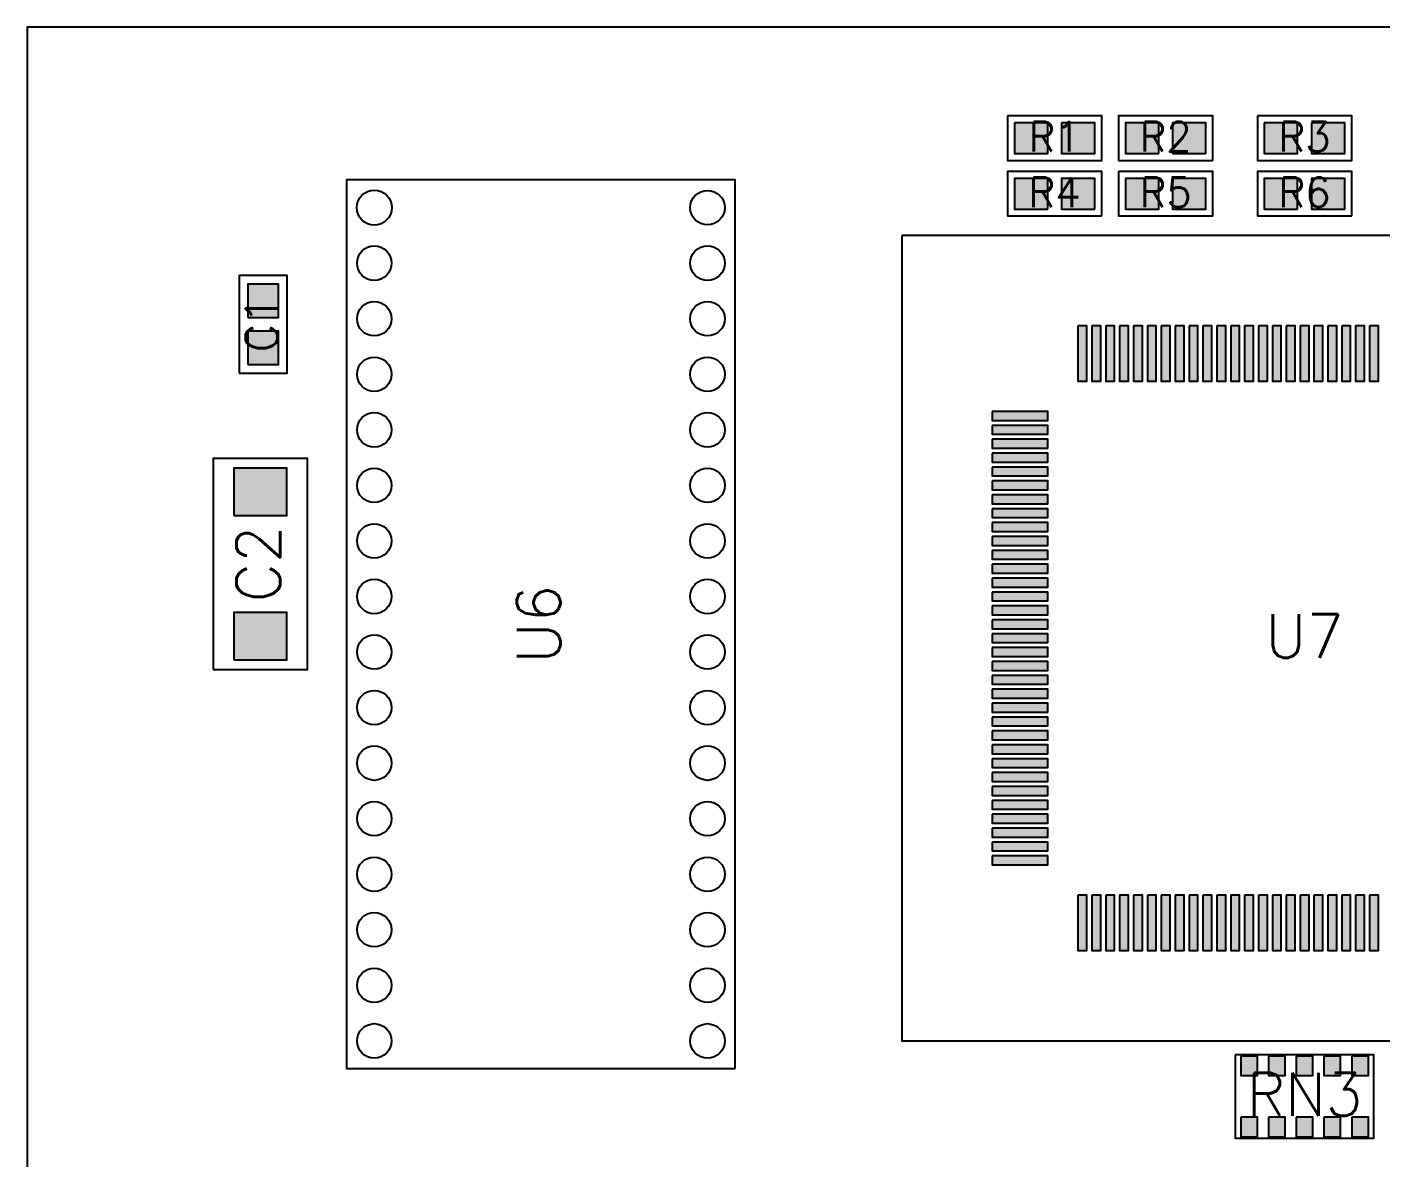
# Model space of a CAD drawing. Header units: millimetres. Extents: x 0 to 245, y 0 to 220.
# Drawn here: x 0 to 61.9, y 168 to 219.7 of the extents above; entities that cross this region are included whole.
import ezdxf

# ---------------------------------------------------------------- set-up
doc = ezdxf.new("R2010")
doc.units = ezdxf.units.MM
for name, color, linetype in [('Board', 255, 'Continuous'), ('PcbOutLine', 255, 'Continuous'), ('T_SMDOutline_InBom', 5, 'Continuous'), ('T_SMDText_InBom', 8, 'Continuous'), ('T_THTOutline_InBom', 22, 'Continuous'), ('T_THTText_InBom', 22, 'Continuous'), ('Top-InBomParts-SMD-0', 10, 'Continuous'), ('Top-InBomParts-THT-0', 22, 'Continuous'), ('Top-InBomParts-THT-all', 22, 'Continuous'), ('Top-InBomSMDPins-all', 5, 'Continuous'), ('Top-InBomSMDPinsPad-all', 5, 'Continuous')]:
    doc.layers.add(name, color=color, linetype=linetype)
doc.styles.get("Standard").update_dxf_attribs({"font": 'txt', "bigfont": 'gbcbig.shx'})

msp = doc.modelspace()

# ---------------------------------------------------------------- hatches: boundary and pattern name
at = {"layer": 'Top-InBomSMDPinsPad-all'}
for points in [[(45.1485, 215.3282), (45.1485, 213.9312), (46.6725, 213.9312), (46.6725, 215.3282), (45.1485, 215.3282)], [(47.3072, 215.3282), (47.3072, 213.9312), (48.8312, 213.9312), (48.8312, 215.3282), (47.3072, 215.3282)], [(51.7525, 213.9312), (51.7525, 215.3282), (50.2285, 215.3282), (50.2285, 213.9312), (51.7525, 213.9312)], [(53.9112, 213.9312), (53.9112, 215.3282), (52.3872, 215.3282), (52.3872, 213.9312), (53.9112, 213.9312)], [(56.5785, 215.3282), (56.5785, 213.9312), (58.1025, 213.9312), (58.1025, 215.3282), (56.5785, 215.3282)], [(58.7372, 215.3282), (58.7372, 213.9312), (60.2612, 213.9312), (60.2612, 215.3282), (58.7372, 215.3282)], [(46.6725, 211.3915), (46.6725, 212.7885), (45.1485, 212.7885), (45.1485, 211.3915), (46.6725, 211.3915)], [(48.8312, 211.3915), (48.8312, 212.7885), (47.3072, 212.7885), (47.3072, 211.3915), (48.8312, 211.3915)], [(50.2285, 212.7885), (50.2285, 211.3915), (51.7525, 211.3915), (51.7525, 212.7885), (50.2285, 212.7885)], [(52.3872, 212.7885), (52.3872, 211.3915), (53.9112, 211.3915), (53.9112, 212.7885), (52.3872, 212.7885)], [(58.1025, 211.3915), (58.1025, 212.7885), (56.5785, 212.7885), (56.5785, 211.3915), (58.1025, 211.3915)], [(60.2612, 211.3915), (60.2612, 212.7885), (58.7372, 212.7885), (58.7372, 211.3915), (60.2612, 211.3915)], [(10.0965, 206.4382), (11.4935, 206.4382), (11.4935, 207.9622), (10.0965, 207.9622), (10.0965, 206.4382)], [(10.0965, 204.2795), (11.4935, 204.2795), (11.4935, 205.8035), (10.0965, 205.8035), (10.0965, 204.2795)], [(48.0568, 206.0572), (48.0568, 203.5172), (48.4632, 203.5172), (48.4632, 206.0572), (48.0568, 206.0572)], [(48.6918, 206.0572), (48.6918, 203.5172), (49.0982, 203.5172), (49.0982, 206.0572), (48.6918, 206.0572)], [(49.3268, 206.0572), (49.3268, 203.5172), (49.7332, 203.5172), (49.7332, 206.0572), (49.3268, 206.0572)], [(49.9618, 206.0572), (49.9618, 203.5172), (50.3682, 203.5172), (50.3682, 206.0572), (49.9618, 206.0572)], [(50.5968, 206.0572), (50.5968, 203.5172), (51.0032, 203.5172), (51.0032, 206.0572), (50.5968, 206.0572)], [(51.2318, 206.0572), (51.2318, 203.5172), (51.6382, 203.5172), (51.6382, 206.0572), (51.2318, 206.0572)], [(51.8668, 206.0572), (51.8668, 203.5172), (52.2732, 203.5172), (52.2732, 206.0572), (51.8668, 206.0572)], [(52.5018, 206.0572), (52.5018, 203.5172), (52.9082, 203.5172), (52.9082, 206.0572), (52.5018, 206.0572)], [(53.1368, 206.0572), (53.1368, 203.5172), (53.5432, 203.5172), (53.5432, 206.0572), (53.1368, 206.0572)], [(53.7718, 206.0572), (53.7718, 203.5172), (54.1782, 203.5172), (54.1782, 206.0572), (53.7718, 206.0572)], [(54.4068, 206.0572), (54.4068, 203.5172), (54.8132, 203.5172), (54.8132, 206.0572), (54.4068, 206.0572)], [(55.0418, 206.0572), (55.0418, 203.5172), (55.4482, 203.5172), (55.4482, 206.0572), (55.0418, 206.0572)], [(55.6768, 206.0572), (55.6768, 203.5172), (56.0832, 203.5172), (56.0832, 206.0572), (55.6768, 206.0572)], [(56.3118, 206.0572), (56.3118, 203.5172), (56.7182, 203.5172), (56.7182, 206.0572), (56.3118, 206.0572)], [(56.9468, 206.0572), (56.9468, 203.5172), (57.3532, 203.5172), (57.3532, 206.0572), (56.9468, 206.0572)], [(57.5818, 206.0572), (57.5818, 203.5172), (57.9882, 203.5172), (57.9882, 206.0572), (57.5818, 206.0572)], [(58.2168, 206.0572), (58.2168, 203.5172), (58.6232, 203.5172), (58.6232, 206.0572), (58.2168, 206.0572)], [(58.8515, 206.0572), (58.8515, 203.5172), (59.2579, 203.5172), (59.2579, 206.0572), (58.8515, 206.0572)], [(59.4865, 206.0572), (59.4865, 203.5172), (59.8929, 203.5172), (59.8929, 206.0572), (59.4865, 206.0572)], [(60.1215, 206.0572), (60.1215, 203.5172), (60.5279, 203.5172), (60.5279, 206.0572), (60.1215, 206.0572)], [(60.7565, 206.0572), (60.7565, 203.5172), (61.1629, 203.5172), (61.1629, 206.0572), (60.7565, 206.0572)], [(61.3915, 206.0572), (61.3915, 203.5172), (61.7979, 203.5172), (61.7979, 206.0572), (61.3915, 206.0572)], [(44.1325, 202.1329), (44.1325, 201.7265), (46.6725, 201.7265), (46.6725, 202.1329), (44.1325, 202.1329)], [(44.1325, 201.4979), (44.1325, 201.0915), (46.6725, 201.0915), (46.6725, 201.4979), (44.1325, 201.4979)], [(44.1325, 200.8629), (44.1325, 200.4565), (46.6725, 200.4565), (46.6725, 200.8629), (44.1325, 200.8629)], [(44.1325, 200.2279), (44.1325, 199.8215), (46.6725, 199.8215), (46.6725, 200.2279), (44.1325, 200.2279)], [(9.4615, 197.3831), (11.8745, 197.3831), (11.8745, 199.5421), (9.4615, 199.5421), (9.4615, 197.3831)], [(44.1325, 199.5929), (44.1325, 199.1865), (46.6725, 199.1865), (46.6725, 199.5929), (44.1325, 199.5929)], [(44.1325, 198.9579), (44.1325, 198.5515), (46.6725, 198.5515), (46.6725, 198.9579), (44.1325, 198.9579)], [(44.1325, 198.3229), (44.1325, 197.9165), (46.6725, 197.9165), (46.6725, 198.3229), (44.1325, 198.3229)], [(44.1325, 197.6879), (44.1325, 197.2815), (46.6725, 197.2815), (46.6725, 197.6879), (44.1325, 197.6879)], [(44.1325, 197.0529), (44.1325, 196.6465), (46.6725, 196.6465), (46.6725, 197.0529), (44.1325, 197.0529)], [(44.1325, 196.4179), (44.1325, 196.0115), (46.6725, 196.0115), (46.6725, 196.4179), (44.1325, 196.4179)], [(44.1325, 195.7829), (44.1325, 195.3765), (46.6725, 195.3765), (46.6725, 195.7829), (44.1325, 195.7829)], [(44.1325, 195.1479), (44.1325, 194.7415), (46.6725, 194.7415), (46.6725, 195.1479), (44.1325, 195.1479)], [(44.1325, 194.5129), (44.1325, 194.1065), (46.6725, 194.1065), (46.6725, 194.5129), (44.1325, 194.5129)], [(44.1325, 193.8779), (44.1325, 193.4715), (46.6725, 193.4715), (46.6725, 193.8779), (44.1325, 193.8779)], [(44.1325, 193.2429), (44.1325, 192.8365), (46.6725, 192.8365), (46.6725, 193.2429), (44.1325, 193.2429)], [(9.4615, 190.7794), (11.8745, 190.7794), (11.8745, 192.9384), (9.4615, 192.9384), (9.4615, 190.7794)], [(44.1325, 192.6079), (44.1325, 192.2015), (46.6725, 192.2015), (46.6725, 192.6079), (44.1325, 192.6079)], [(44.1325, 191.9729), (44.1325, 191.5665), (46.6725, 191.5665), (46.6725, 191.9729), (44.1325, 191.9729)], [(44.1325, 191.3382), (44.1325, 190.9318), (46.6725, 190.9318), (46.6725, 191.3382), (44.1325, 191.3382)], [(44.1325, 190.7032), (44.1325, 190.2968), (46.6725, 190.2968), (46.6725, 190.7032), (44.1325, 190.7032)], [(44.1325, 190.0682), (44.1325, 189.6618), (46.6725, 189.6618), (46.6725, 190.0682), (44.1325, 190.0682)], [(44.1325, 189.4332), (44.1325, 189.0268), (46.6725, 189.0268), (46.6725, 189.4332), (44.1325, 189.4332)], [(44.1325, 188.7982), (44.1325, 188.3918), (46.6725, 188.3918), (46.6725, 188.7982), (44.1325, 188.7982)], [(44.1325, 188.1632), (44.1325, 187.7568), (46.6725, 187.7568), (46.6725, 188.1632), (44.1325, 188.1632)], [(44.1325, 187.5282), (44.1325, 187.1218), (46.6725, 187.1218), (46.6725, 187.5282), (44.1325, 187.5282)], [(44.1325, 186.8932), (44.1325, 186.4868), (46.6725, 186.4868), (46.6725, 186.8932), (44.1325, 186.8932)], [(44.1325, 186.2582), (44.1325, 185.8518), (46.6725, 185.8518), (46.6725, 186.2582), (44.1325, 186.2582)], [(44.1325, 185.6232), (44.1325, 185.2168), (46.6725, 185.2168), (46.6725, 185.6232), (44.1325, 185.6232)], [(44.1325, 184.9882), (44.1325, 184.5818), (46.6725, 184.5818), (46.6725, 184.9882), (44.1325, 184.9882)], [(44.1325, 184.3532), (44.1325, 183.9468), (46.6725, 183.9468), (46.6725, 184.3532), (44.1325, 184.3532)], [(44.1325, 183.7182), (44.1325, 183.3118), (46.6725, 183.3118), (46.6725, 183.7182), (44.1325, 183.7182)], [(44.1325, 183.0832), (44.1325, 182.6768), (46.6725, 182.6768), (46.6725, 183.0832), (44.1325, 183.0832)], [(44.1325, 182.4482), (44.1325, 182.0418), (46.6725, 182.0418), (46.6725, 182.4482), (44.1325, 182.4482)], [(44.1325, 181.8132), (44.1325, 181.4068), (46.6725, 181.4068), (46.6725, 181.8132), (44.1325, 181.8132)], [(48.0568, 180.0225), (48.0568, 177.4825), (48.4632, 177.4825), (48.4632, 180.0225), (48.0568, 180.0225)], [(48.6918, 180.0225), (48.6918, 177.4825), (49.0982, 177.4825), (49.0982, 180.0225), (48.6918, 180.0225)], [(49.3268, 180.0225), (49.3268, 177.4825), (49.7332, 177.4825), (49.7332, 180.0225), (49.3268, 180.0225)], [(49.9618, 180.0225), (49.9618, 177.4825), (50.3682, 177.4825), (50.3682, 180.0225), (49.9618, 180.0225)], [(50.5968, 180.0225), (50.5968, 177.4825), (51.0032, 177.4825), (51.0032, 180.0225), (50.5968, 180.0225)], [(51.2318, 180.0225), (51.2318, 177.4825), (51.6382, 177.4825), (51.6382, 180.0225), (51.2318, 180.0225)], [(51.8668, 180.0225), (51.8668, 177.4825), (52.2732, 177.4825), (52.2732, 180.0225), (51.8668, 180.0225)], [(52.5018, 180.0225), (52.5018, 177.4825), (52.9082, 177.4825), (52.9082, 180.0225), (52.5018, 180.0225)], [(53.1368, 180.0225), (53.1368, 177.4825), (53.5432, 177.4825), (53.5432, 180.0225), (53.1368, 180.0225)], [(53.7718, 180.0225), (53.7718, 177.4825), (54.1782, 177.4825), (54.1782, 180.0225), (53.7718, 180.0225)], [(54.4068, 180.0225), (54.4068, 177.4825), (54.8132, 177.4825), (54.8132, 180.0225), (54.4068, 180.0225)], [(55.0418, 180.0225), (55.0418, 177.4825), (55.4482, 177.4825), (55.4482, 180.0225), (55.0418, 180.0225)], [(55.6768, 180.0225), (55.6768, 177.4825), (56.0832, 177.4825), (56.0832, 180.0225), (55.6768, 180.0225)], [(56.3118, 180.0225), (56.3118, 177.4825), (56.7182, 177.4825), (56.7182, 180.0225), (56.3118, 180.0225)], [(56.9468, 180.0225), (56.9468, 177.4825), (57.3532, 177.4825), (57.3532, 180.0225), (56.9468, 180.0225)], [(57.5818, 180.0225), (57.5818, 177.4825), (57.9882, 177.4825), (57.9882, 180.0225), (57.5818, 180.0225)], [(58.2168, 180.0225), (58.2168, 177.4825), (58.6232, 177.4825), (58.6232, 180.0225), (58.2168, 180.0225)], [(58.8515, 180.0225), (58.8515, 177.4825), (59.2579, 177.4825), (59.2579, 180.0225), (58.8515, 180.0225)], [(59.4865, 180.0225), (59.4865, 177.4825), (59.8929, 177.4825), (59.8929, 180.0225), (59.4865, 180.0225)], [(60.1215, 180.0225), (60.1215, 177.4825), (60.5279, 177.4825), (60.5279, 180.0225), (60.1215, 180.0225)], [(60.7565, 180.0225), (60.7565, 177.4825), (61.1629, 177.4825), (61.1629, 180.0225), (60.7565, 180.0225)], [(61.3915, 180.0225), (61.3915, 177.4825), (61.7979, 177.4825), (61.7979, 180.0225), (61.3915, 180.0225)], [(55.4993, 172.656), (55.4993, 171.767), (56.2613, 171.767), (56.2613, 172.656), (55.4993, 172.656)], [(56.7693, 172.656), (56.7693, 171.767), (57.5313, 171.767), (57.5313, 172.656), (56.7693, 172.656)], [(58.039, 172.656), (58.039, 171.767), (58.8007, 171.767), (58.8007, 172.656), (58.039, 172.656)], [(59.3087, 172.656), (59.3087, 171.767), (60.0707, 171.767), (60.0707, 172.656), (59.3087, 172.656)], [(60.5787, 172.656), (60.5787, 171.767), (61.3407, 171.767), (61.3407, 172.656), (60.5787, 172.656)], [(55.4993, 169.8625), (55.4993, 168.9735), (56.2613, 168.9735), (56.2613, 169.8625), (55.4993, 169.8625)], [(56.7693, 169.8625), (56.7693, 168.9735), (57.5313, 168.9735), (57.5313, 169.8625), (56.7693, 169.8625)], [(58.039, 169.8625), (58.039, 168.9735), (58.8007, 168.9735), (58.8007, 169.8625), (58.039, 169.8625)], [(59.3087, 169.8625), (59.3087, 168.9735), (60.0707, 168.9735), (60.0707, 169.8625), (59.3087, 169.8625)], [(60.5787, 169.8625), (60.5787, 168.9735), (61.3407, 168.9735), (61.3407, 169.8625), (60.5787, 169.8625)]]:
    msp.add_hatch(color=256, dxfattribs=at).paths.add_polyline_path(points, flags=0)

# ---------------------------------------------------------------- linework, layer by layer
at = {"layer": 'Board'}
msp.add_lwpolyline([(0, 0), (245.11, 0), (245.11, 219.71), (0, 219.71), (0, 0)], dxfattribs=at)
at = {"layer": 'PcbOutLine', "const_width": 0.000762}
for points in [[(0, 0), (0, 219.7095)], [(0, 219.7095), (245.1095, 219.7095)]]:
    msp.add_lwpolyline(points, dxfattribs=at)
at = {"layer": 'PcbOutLine', "const_width": 0.000381}
msp.add_lwpolyline([(-0.0002, 219.7095, 1), (0.0002, 219.7095, 1)], format="xyb", close=True, dxfattribs=at)
msp.add_lwpolyline([(-0.0002, 219.7095, 1), (0.0002, 219.7095, 1)], format="xyb", close=True, dxfattribs=at)
at = {"layer": 'T_SMDOutline_InBom'}
for points in [[(44.831, 215.6457), (44.831, 213.6137), (49.1487, 213.6137), (49.1487, 215.6457), (44.831, 215.6457)], [(54.2287, 213.6137), (54.2287, 215.6457), (49.911, 215.6457), (49.911, 213.6137), (54.2287, 213.6137)], [(56.261, 215.6457), (56.261, 213.6137), (60.5787, 213.6137), (60.5787, 215.6457), (56.261, 215.6457)], [(49.1487, 211.074), (49.1487, 213.106), (44.831, 213.106), (44.831, 211.074), (49.1487, 211.074)], [(49.911, 213.106), (49.911, 211.074), (54.2287, 211.074), (54.2287, 213.106), (49.911, 213.106)], [(60.5787, 211.074), (60.5787, 213.106), (56.261, 213.106), (56.261, 211.074), (60.5787, 211.074)], [(40.005, 210.1847), (40.005, 173.355), (76.8347, 173.355), (76.8347, 210.1847), (40.005, 210.1847)], [(9.7028, 203.8858), (11.8872, 203.8858), (11.8872, 208.3559), (9.7028, 208.3559), (9.7028, 203.8858)], [(8.509, 190.3349), (12.827, 190.3349), (12.827, 199.9866), (8.509, 199.9866), (8.509, 190.3349)], [(55.245, 172.7197), (55.245, 168.91), (61.5947, 168.91), (61.5947, 172.7197), (55.245, 172.7197)]]:
    msp.add_lwpolyline(points, dxfattribs=at)
at = {"layer": 'T_THTOutline_InBom'}
msp.add_lwpolyline([(32.385, 172.0847), (32.3847, 212.7247), (14.605, 212.7247), (14.6053, 172.0847), (32.385, 172.0847)], dxfattribs=at)
at = {"layer": 'Top-InBomParts-SMD-0'}
for points in [[(44.831, 215.6457), (44.831, 213.6137), (49.149, 213.6137), (49.149, 215.6457), (44.831, 215.6457)], [(54.2287, 213.6137), (54.2287, 215.6457), (49.9107, 215.6457), (49.9107, 213.6137), (54.2287, 213.6137)], [(56.261, 215.6457), (56.261, 213.6137), (60.579, 213.6137), (60.579, 215.6457), (56.261, 215.6457)], [(49.1487, 211.074), (49.1487, 213.106), (44.8307, 213.106), (44.8307, 211.074), (49.1487, 211.074)], [(49.911, 213.106), (49.911, 211.074), (54.229, 211.074), (54.229, 213.106), (49.911, 213.106)], [(60.5787, 211.074), (60.5787, 213.106), (56.2607, 213.106), (56.2607, 211.074), (60.5787, 211.074)], [(40.005, 210.1847), (40.005, 173.3547), (76.835, 173.3547), (76.835, 210.1847), (40.005, 210.1847)], [(9.7028, 203.8858), (11.8872, 203.8858), (11.8872, 208.3562), (9.7028, 208.3562), (9.7028, 203.8858)], [(8.509, 190.3349), (12.827, 190.3349), (12.827, 199.9869), (8.509, 199.9869), (8.509, 190.3349)], [(55.245, 172.7197), (55.245, 168.9097), (61.595, 168.9097), (61.595, 172.7197), (55.245, 172.7197)]]:
    msp.add_lwpolyline(points, dxfattribs=at)
at = {"layer": 'Top-InBomParts-THT-0'}
msp.add_lwpolyline([(32.385, 172.0847), (32.3847, 212.7247), (14.6047, 212.7247), (14.605, 172.0847), (32.385, 172.0847)], dxfattribs=at)
at = {"layer": 'Top-InBomParts-THT-all'}
for centre, radius in [((15.875, 211.4547), 0.8001), ((31.1147, 211.4547), 0.7874), ((15.875, 208.9147), 0.7874), ((31.1147, 208.9147), 0.7874), ((15.875, 206.3747), 0.7874), ((31.1147, 206.3747), 0.7874), ((15.8747, 203.8347), 0.7874), ((31.1147, 203.8347), 0.7874), ((15.8747, 201.2947), 0.7874), ((31.115, 201.2947), 0.7874), ((15.8747, 198.7547), 0.7874), ((31.115, 198.7547), 0.7874), ((15.875, 196.2147), 0.7874), ((31.115, 196.2147), 0.7874), ((15.875, 193.6747), 0.7874), ((31.115, 193.6747), 0.7874), ((15.875, 191.135), 0.7874), ((31.115, 191.135), 0.7874), ((15.875, 188.595), 0.7874), ((31.115, 188.595), 0.7874), ((15.875, 186.055), 0.7874), ((31.115, 186.055), 0.7874), ((15.875, 183.515), 0.7874), ((31.115, 183.515), 0.7874), ((15.875, 180.975), 0.7874), ((31.115, 180.975), 0.7874), ((15.875, 178.435), 0.7874), ((31.1147, 178.435), 0.7874), ((15.875, 175.895), 0.7874), ((31.1147, 175.895), 0.7874), ((15.875, 173.355), 0.7874), ((31.1147, 173.355), 0.7874)]:
    msp.add_circle(centre, radius, dxfattribs=at)
at = {"layer": 'Top-InBomSMDPins-all'}
for points in [[(45.1485, 215.3282), (45.1485, 213.9312), (46.6725, 213.9312), (46.6725, 215.3282), (45.1485, 215.3282)], [(47.3072, 215.3282), (47.3072, 213.9312), (48.8312, 213.9312), (48.8312, 215.3282), (47.3072, 215.3282)], [(51.7525, 213.9312), (51.7525, 215.3282), (50.2285, 215.3282), (50.2285, 213.9312), (51.7525, 213.9312)], [(53.9112, 213.9312), (53.9112, 215.3282), (52.3872, 215.3282), (52.3872, 213.9312), (53.9112, 213.9312)], [(56.5785, 215.3282), (56.5785, 213.9312), (58.1025, 213.9312), (58.1025, 215.3282), (56.5785, 215.3282)], [(58.7372, 215.3282), (58.7372, 213.9312), (60.2612, 213.9312), (60.2612, 215.3282), (58.7372, 215.3282)], [(46.6725, 211.3915), (46.6725, 212.7885), (45.1485, 212.7885), (45.1485, 211.3915), (46.6725, 211.3915)], [(48.8312, 211.3915), (48.8312, 212.7885), (47.3072, 212.7885), (47.3072, 211.3915), (48.8312, 211.3915)], [(50.2285, 212.7885), (50.2285, 211.3915), (51.7525, 211.3915), (51.7525, 212.7885), (50.2285, 212.7885)], [(52.3872, 212.7885), (52.3872, 211.3915), (53.9112, 211.3915), (53.9112, 212.7885), (52.3872, 212.7885)], [(58.1025, 211.3915), (58.1025, 212.7885), (56.5785, 212.7885), (56.5785, 211.3915), (58.1025, 211.3915)], [(60.2612, 211.3915), (60.2612, 212.7885), (58.7372, 212.7885), (58.7372, 211.3915), (60.2612, 211.3915)], [(10.0965, 206.4382), (11.4935, 206.4382), (11.4935, 207.9622), (10.0965, 207.9622), (10.0965, 206.4382)], [(10.0965, 204.2795), (11.4935, 204.2795), (11.4935, 205.8035), (10.0965, 205.8035), (10.0965, 204.2795)], [(48.0568, 206.0572), (48.0568, 203.5172), (48.4632, 203.5172), (48.4632, 206.0572), (48.0568, 206.0572)], [(48.6918, 206.0572), (48.6918, 203.5172), (49.0982, 203.5172), (49.0982, 206.0572), (48.6918, 206.0572)], [(49.3268, 206.0572), (49.3268, 203.5172), (49.7332, 203.5172), (49.7332, 206.0572), (49.3268, 206.0572)], [(49.9618, 206.0572), (49.9618, 203.5172), (50.3682, 203.5172), (50.3682, 206.0572), (49.9618, 206.0572)], [(50.5968, 206.0572), (50.5968, 203.5172), (51.0032, 203.5172), (51.0032, 206.0572), (50.5968, 206.0572)], [(51.2318, 206.0572), (51.2318, 203.5172), (51.6382, 203.5172), (51.6382, 206.0572), (51.2318, 206.0572)], [(51.8668, 206.0572), (51.8668, 203.5172), (52.2732, 203.5172), (52.2732, 206.0572), (51.8668, 206.0572)], [(52.5018, 206.0572), (52.5018, 203.5172), (52.9082, 203.5172), (52.9082, 206.0572), (52.5018, 206.0572)], [(53.1368, 206.0572), (53.1368, 203.5172), (53.5432, 203.5172), (53.5432, 206.0572), (53.1368, 206.0572)], [(53.7718, 206.0572), (53.7718, 203.5172), (54.1782, 203.5172), (54.1782, 206.0572), (53.7718, 206.0572)], [(54.4068, 206.0572), (54.4068, 203.5172), (54.8132, 203.5172), (54.8132, 206.0572), (54.4068, 206.0572)], [(55.0418, 206.0572), (55.0418, 203.5172), (55.4482, 203.5172), (55.4482, 206.0572), (55.0418, 206.0572)], [(55.6768, 206.0572), (55.6768, 203.5172), (56.0832, 203.5172), (56.0832, 206.0572), (55.6768, 206.0572)], [(56.3118, 206.0572), (56.3118, 203.5172), (56.7182, 203.5172), (56.7182, 206.0572), (56.3118, 206.0572)], [(56.9468, 206.0572), (56.9468, 203.5172), (57.3532, 203.5172), (57.3532, 206.0572), (56.9468, 206.0572)], [(57.5818, 206.0572), (57.5818, 203.5172), (57.9882, 203.5172), (57.9882, 206.0572), (57.5818, 206.0572)], [(58.2168, 206.0572), (58.2168, 203.5172), (58.6232, 203.5172), (58.6232, 206.0572), (58.2168, 206.0572)], [(58.8515, 206.0572), (58.8515, 203.5172), (59.2579, 203.5172), (59.2579, 206.0572), (58.8515, 206.0572)], [(59.4865, 206.0572), (59.4865, 203.5172), (59.8929, 203.5172), (59.8929, 206.0572), (59.4865, 206.0572)], [(60.1215, 206.0572), (60.1215, 203.5172), (60.5279, 203.5172), (60.5279, 206.0572), (60.1215, 206.0572)], [(60.7565, 206.0572), (60.7565, 203.5172), (61.1629, 203.5172), (61.1629, 206.0572), (60.7565, 206.0572)], [(61.3915, 206.0572), (61.3915, 203.5172), (61.7979, 203.5172), (61.7979, 206.0572), (61.3915, 206.0572)], [(44.1325, 202.1329), (44.1325, 201.7265), (46.6725, 201.7265), (46.6725, 202.1329), (44.1325, 202.1329)], [(44.1325, 201.4979), (44.1325, 201.0915), (46.6725, 201.0915), (46.6725, 201.4979), (44.1325, 201.4979)], [(44.1325, 200.8629), (44.1325, 200.4565), (46.6725, 200.4565), (46.6725, 200.8629), (44.1325, 200.8629)], [(44.1325, 200.2279), (44.1325, 199.8215), (46.6725, 199.8215), (46.6725, 200.2279), (44.1325, 200.2279)], [(9.4615, 197.3831), (11.8745, 197.3831), (11.8745, 199.5421), (9.4615, 199.5421), (9.4615, 197.3831)], [(44.1325, 199.5929), (44.1325, 199.1865), (46.6725, 199.1865), (46.6725, 199.5929), (44.1325, 199.5929)], [(44.1325, 198.9579), (44.1325, 198.5515), (46.6725, 198.5515), (46.6725, 198.9579), (44.1325, 198.9579)], [(44.1325, 198.3229), (44.1325, 197.9165), (46.6725, 197.9165), (46.6725, 198.3229), (44.1325, 198.3229)], [(44.1325, 197.6879), (44.1325, 197.2815), (46.6725, 197.2815), (46.6725, 197.6879), (44.1325, 197.6879)], [(44.1325, 197.0529), (44.1325, 196.6465), (46.6725, 196.6465), (46.6725, 197.0529), (44.1325, 197.0529)], [(44.1325, 196.4179), (44.1325, 196.0115), (46.6725, 196.0115), (46.6725, 196.4179), (44.1325, 196.4179)], [(44.1325, 195.7829), (44.1325, 195.3765), (46.6725, 195.3765), (46.6725, 195.7829), (44.1325, 195.7829)], [(44.1325, 195.1479), (44.1325, 194.7415), (46.6725, 194.7415), (46.6725, 195.1479), (44.1325, 195.1479)], [(44.1325, 194.5129), (44.1325, 194.1065), (46.6725, 194.1065), (46.6725, 194.5129), (44.1325, 194.5129)], [(44.1325, 193.8779), (44.1325, 193.4715), (46.6725, 193.4715), (46.6725, 193.8779), (44.1325, 193.8779)], [(44.1325, 193.2429), (44.1325, 192.8365), (46.6725, 192.8365), (46.6725, 193.2429), (44.1325, 193.2429)], [(9.4615, 190.7794), (11.8745, 190.7794), (11.8745, 192.9384), (9.4615, 192.9384), (9.4615, 190.7794)], [(44.1325, 192.6079), (44.1325, 192.2015), (46.6725, 192.2015), (46.6725, 192.6079), (44.1325, 192.6079)], [(44.1325, 191.9729), (44.1325, 191.5665), (46.6725, 191.5665), (46.6725, 191.9729), (44.1325, 191.9729)], [(44.1325, 191.3382), (44.1325, 190.9318), (46.6725, 190.9318), (46.6725, 191.3382), (44.1325, 191.3382)], [(44.1325, 190.7032), (44.1325, 190.2968), (46.6725, 190.2968), (46.6725, 190.7032), (44.1325, 190.7032)], [(44.1325, 190.0682), (44.1325, 189.6618), (46.6725, 189.6618), (46.6725, 190.0682), (44.1325, 190.0682)], [(44.1325, 189.4332), (44.1325, 189.0268), (46.6725, 189.0268), (46.6725, 189.4332), (44.1325, 189.4332)], [(44.1325, 188.7982), (44.1325, 188.3918), (46.6725, 188.3918), (46.6725, 188.7982), (44.1325, 188.7982)], [(44.1325, 188.1632), (44.1325, 187.7568), (46.6725, 187.7568), (46.6725, 188.1632), (44.1325, 188.1632)], [(44.1325, 187.5282), (44.1325, 187.1218), (46.6725, 187.1218), (46.6725, 187.5282), (44.1325, 187.5282)], [(44.1325, 186.8932), (44.1325, 186.4868), (46.6725, 186.4868), (46.6725, 186.8932), (44.1325, 186.8932)], [(44.1325, 186.2582), (44.1325, 185.8518), (46.6725, 185.8518), (46.6725, 186.2582), (44.1325, 186.2582)], [(44.1325, 185.6232), (44.1325, 185.2168), (46.6725, 185.2168), (46.6725, 185.6232), (44.1325, 185.6232)], [(44.1325, 184.9882), (44.1325, 184.5818), (46.6725, 184.5818), (46.6725, 184.9882), (44.1325, 184.9882)], [(44.1325, 184.3532), (44.1325, 183.9468), (46.6725, 183.9468), (46.6725, 184.3532), (44.1325, 184.3532)], [(44.1325, 183.7182), (44.1325, 183.3118), (46.6725, 183.3118), (46.6725, 183.7182), (44.1325, 183.7182)], [(44.1325, 183.0832), (44.1325, 182.6768), (46.6725, 182.6768), (46.6725, 183.0832), (44.1325, 183.0832)], [(44.1325, 182.4482), (44.1325, 182.0418), (46.6725, 182.0418), (46.6725, 182.4482), (44.1325, 182.4482)], [(44.1325, 181.8132), (44.1325, 181.4068), (46.6725, 181.4068), (46.6725, 181.8132), (44.1325, 181.8132)], [(48.0568, 180.0225), (48.0568, 177.4825), (48.4632, 177.4825), (48.4632, 180.0225), (48.0568, 180.0225)], [(48.6918, 180.0225), (48.6918, 177.4825), (49.0982, 177.4825), (49.0982, 180.0225), (48.6918, 180.0225)], [(49.3268, 180.0225), (49.3268, 177.4825), (49.7332, 177.4825), (49.7332, 180.0225), (49.3268, 180.0225)], [(49.9618, 180.0225), (49.9618, 177.4825), (50.3682, 177.4825), (50.3682, 180.0225), (49.9618, 180.0225)], [(50.5968, 180.0225), (50.5968, 177.4825), (51.0032, 177.4825), (51.0032, 180.0225), (50.5968, 180.0225)], [(51.2318, 180.0225), (51.2318, 177.4825), (51.6382, 177.4825), (51.6382, 180.0225), (51.2318, 180.0225)], [(51.8668, 180.0225), (51.8668, 177.4825), (52.2732, 177.4825), (52.2732, 180.0225), (51.8668, 180.0225)], [(52.5018, 180.0225), (52.5018, 177.4825), (52.9082, 177.4825), (52.9082, 180.0225), (52.5018, 180.0225)], [(53.1368, 180.0225), (53.1368, 177.4825), (53.5432, 177.4825), (53.5432, 180.0225), (53.1368, 180.0225)], [(53.7718, 180.0225), (53.7718, 177.4825), (54.1782, 177.4825), (54.1782, 180.0225), (53.7718, 180.0225)], [(54.4068, 180.0225), (54.4068, 177.4825), (54.8132, 177.4825), (54.8132, 180.0225), (54.4068, 180.0225)], [(55.0418, 180.0225), (55.0418, 177.4825), (55.4482, 177.4825), (55.4482, 180.0225), (55.0418, 180.0225)], [(55.6768, 180.0225), (55.6768, 177.4825), (56.0832, 177.4825), (56.0832, 180.0225), (55.6768, 180.0225)], [(56.3118, 180.0225), (56.3118, 177.4825), (56.7182, 177.4825), (56.7182, 180.0225), (56.3118, 180.0225)], [(56.9468, 180.0225), (56.9468, 177.4825), (57.3532, 177.4825), (57.3532, 180.0225), (56.9468, 180.0225)], [(57.5818, 180.0225), (57.5818, 177.4825), (57.9882, 177.4825), (57.9882, 180.0225), (57.5818, 180.0225)], [(58.2168, 180.0225), (58.2168, 177.4825), (58.6232, 177.4825), (58.6232, 180.0225), (58.2168, 180.0225)], [(58.8515, 180.0225), (58.8515, 177.4825), (59.2579, 177.4825), (59.2579, 180.0225), (58.8515, 180.0225)], [(59.4865, 180.0225), (59.4865, 177.4825), (59.8929, 177.4825), (59.8929, 180.0225), (59.4865, 180.0225)], [(60.1215, 180.0225), (60.1215, 177.4825), (60.5279, 177.4825), (60.5279, 180.0225), (60.1215, 180.0225)], [(60.7565, 180.0225), (60.7565, 177.4825), (61.1629, 177.4825), (61.1629, 180.0225), (60.7565, 180.0225)], [(61.3915, 180.0225), (61.3915, 177.4825), (61.7979, 177.4825), (61.7979, 180.0225), (61.3915, 180.0225)], [(55.4993, 172.656), (55.4993, 171.767), (56.2613, 171.767), (56.2613, 172.656), (55.4993, 172.656)], [(56.7693, 172.656), (56.7693, 171.767), (57.5313, 171.767), (57.5313, 172.656), (56.7693, 172.656)], [(58.039, 172.656), (58.039, 171.767), (58.8007, 171.767), (58.8007, 172.656), (58.039, 172.656)], [(59.3087, 172.656), (59.3087, 171.767), (60.0707, 171.767), (60.0707, 172.656), (59.3087, 172.656)], [(60.5787, 172.656), (60.5787, 171.767), (61.3407, 171.767), (61.3407, 172.656), (60.5787, 172.656)], [(55.4993, 169.8625), (55.4993, 168.9735), (56.2613, 168.9735), (56.2613, 169.8625), (55.4993, 169.8625)], [(56.7693, 169.8625), (56.7693, 168.9735), (57.5313, 168.9735), (57.5313, 169.8625), (56.7693, 169.8625)], [(58.039, 169.8625), (58.039, 168.9735), (58.8007, 168.9735), (58.8007, 169.8625), (58.039, 169.8625)], [(59.3087, 169.8625), (59.3087, 168.9735), (60.0707, 168.9735), (60.0707, 169.8625), (59.3087, 169.8625)], [(60.5787, 169.8625), (60.5787, 168.9735), (61.3407, 168.9735), (61.3407, 169.8625), (60.5787, 169.8625)]]:
    msp.add_lwpolyline(points, dxfattribs=at)

# ---------------------------------------------------------------- texts
at = {"layer": 'T_SMDText_InBom', "attachment_point": 5}
for s, insert, char_height, width in [('R1', (46.99, 214.6948, 1), 1.35467, 2.709335), ('R2', (52.0697, 214.6948, 1), 1.35467, 2.709335), ('R3', (58.42, 214.6948, 1), 1.35467, 2.709335), ('R4', (46.9897, 212.155, 1), 1.35467, 2.709335), ('R5', (52.07, 212.155, 1), 1.35467, 2.709335), ('R6', (58.4197, 212.155, 1), 1.35467, 2.709335), ('U7', (58.42, 191.8655, 1), 2, 3.999994), ('RN3', (58.42, 170.9087, 1), 1.95986, 5.879595)]:
    msp.add_mtext(s, dxfattribs=dict(at, insert=insert, char_height=char_height, width=width))
at = {"layer": 'T_SMDText_InBom', "attachment_point": 5, "rotation": 90}
for s, insert, char_height, width in [('C1', (10.7249, 206.121, 1), 1.45627, 2.912535), ('C2', (10.572, 195.1609, 1), 2, 3.999994)]:
    msp.add_mtext(s, dxfattribs=dict(at, insert=insert, char_height=char_height, width=width))
at = {"layer": 'T_THTText_InBom', "insert": (23.3987, 192.4047, 1), "char_height": 2, "width": 3.999994, "attachment_point": 5, "rotation": 90}
msp.add_mtext('U6', dxfattribs=at)

doc.saveas('drawing.dxf')
